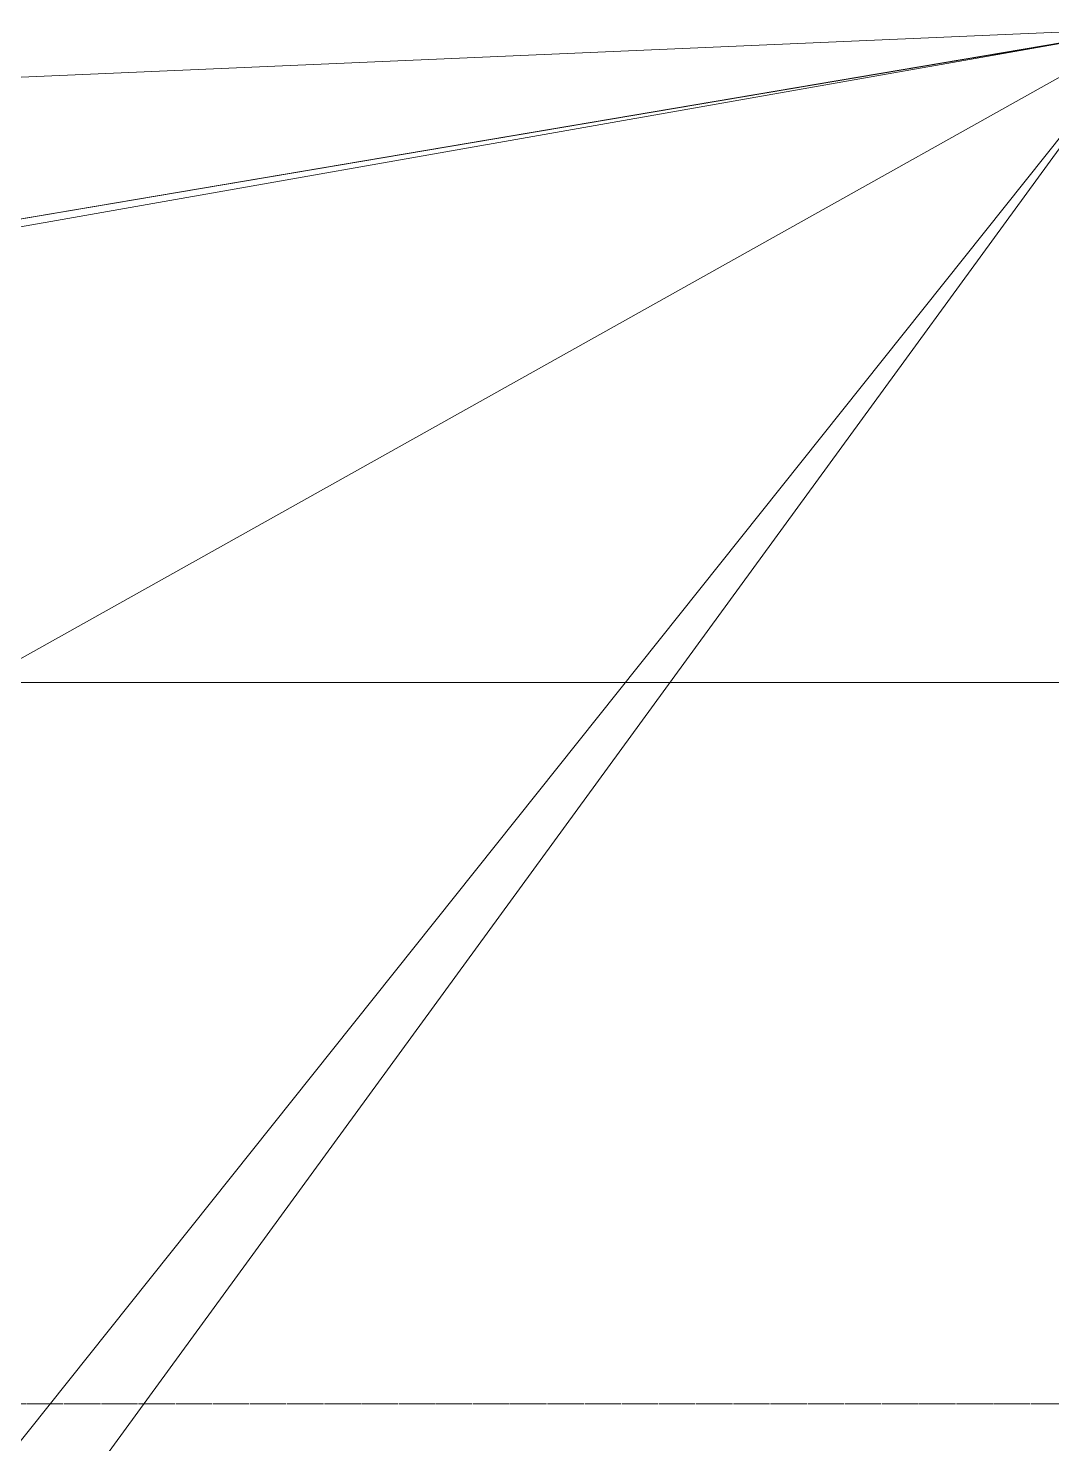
# Model space of a CAD drawing. Header units: millimetres. Extents: x -39236 to 34761, y -46566 to 21446.
# Drawn here: x 20562 to 21663, y 19923 to 21446 of the extents above; entities that cross this region are included whole.
import ezdxf

# ---------------------------------------------------------------- set-up
doc = ezdxf.new("R2010")
doc.units = ezdxf.units.MM
doc.linetypes.add('Center', pattern=[40, 10, -5, 20, -5])
for name, color, linetype, lineweight in [('A-FLOR-LEVL', 51, 'Continuous', 9), ('A-GENM', 13, 'Continuous', 9), ('C-TOPO', 7, 'Continuous', 9), ('G-IMPT', 8, 'Continuous', 9)]:
    doc.layers.add(name, color=color, linetype=linetype, lineweight=lineweight)

# ---------------------------------------------------------------- blocks, each defined once
blk = doc.blocks.new('TREE 7M - Baum_29a_dwg-394111-_3D_')
at = {"layer": 'G-IMPT'}
for p, q in [((-495.1, 0, 5510.2), (-484.5, 0, 5585.8)), ((-493.2, 0, 5314.1), (-434.1, 0, 5332.8)), ((-444, 0, 2493.3), (-482.8, 0, 2438.9)), ((-471.9, 0, 6826), (-453, 0, 6799.5)), ((-462, 0, 3260.4), (-392.7, 0, 3222.1)), ((-461.4, 0, 4747.1), (-442.5, 0, 4721.9)), ((-452.4, 0, 2999.4), (-444, 0, 3048.4)), ((-421.8, 0, 1226.6), (-436.9, 0, 1259.7)), ((-424.6, 0, 3075), (-402.4, 0, 3092.2)), ((-406.3, 0, 6212.6), (-373.8, 0, 6241.8)), ((-396.8, 0, 6759.8), (-385.6, 0, 6717.4)), ((-393.9, 0, 6101.3), (-359.7, 0, 6113.3)), ((-359.1, 0, 5034.7), (-392.6, 0, 4979)), ((-312.6, 0, 5419), (-384, 0, 5422.9)), ((-360.1, 0, 3249.9), (-337.3, 0, 3230.1)), ((-344.3, 0, 2453.6), (-308.4, 0, 2440.4)), ((-292, 0, 2162.2), (-339.6, 0, 2167.4)), ((-337.5, 0, 1478.5), (-318.4, 0, 1522.2)), ((-316.7, 0, 3663.4), (-329.2, 0, 3617)), ((-292.3, 0, 6031.2), (-268.1, 0, 6006.1)), ((-291.2, 0, 5560.8), (-244.9, 0, 5558.2)), ((-193.6, 0, 3729.8), (-182.5, 0, 3695.4)), ((-183.7, 0, 5929.3), (-164.6, 0, 5896.2)), ((-173, 0, 4161.8), (-157.9, 0, 4126)), ((-172.4, 0, 6207.6), (-140, 0, 6244.7)), ((-172.2, 0, 3393.3), (-147.4, 0, 3331)), ((-157.2, 0, 6006.2), (-140.4, 0, 6031.4)), ((-149.2, 0, 4078.3), (-135.4, 0, 4043.9)), ((-63.4, 0, 5443.2), (-116.2, 0, 5443.1)), ((-90.2, 0, 5787.6), (-43.3, 0, 5827.4)), ((-85.2, 0, 6528.3), (-38, 0, 6548.3)), ((-84.2, 0, 3099.2), (-45.8, 0, 3096.6)), ((-79.2, 0, 2797.1), (-71.8, 0, 2746.8)), ((-70.8, 0, 1970.3), (-74.3, 0, 1939.9)), ((-52.2, 0, 3161.5), (-22.5, 0, 3127.1)), ((-21.3, 0, 5938.8), (9.7, 0, 5899.1)), ((32.8, 0, 3454.5), (72.6, 0, 3447.9)), ((93.8, 0, 3923.6), (41.7, 0, 3956.7)), ((57.1, 0, 6789.5), (124.7, 0, 6773.7)), ((111, 0, 6405.3), (71.3, 0, 6329.8)), ((86.4, 0, 4053.4), (95, 0, 4012.4)), ((121.4, 0, 5936.3), (93.2, 0, 5883.3)), ((101.4, 0, 6185.4), (129.8, 0, 6143)), ((174.5, 0, 2955.1), (178, 0, 2902.1)), ((184.2, 0, 6771.1), (185.4, 0, 6702.2)), ((241.2, 0, 5960.3), (325.6, 0, 5965.7)), ((321.2, 0, 1589.2), (267.1, 0, 1582.5)), ((322.8, 0, 2129.8), (291.8, 0, 2087.4)), ((313.5, 0, 2613.4), (314.3, 0, 2649.2)), ((353.1, 0, 4622.2), (314.4, 0, 4562.5)), ((344.7, 0, 6573.9), (402.7, 0, 6580.6)), ((363.9, 0, 6609.7), (451, 0, 6611.1)), ((370, 0, 3354.2), (384.9, 0, 3331.7)), ((413.1, 0, 1861), (373, 0, 1732.4)), ((387, 0, 6248), (415.5, 0, 6205.6)), ((465.5, 0, 6617.8), (407.4, 0, 6612.4)), ((435.6, 0, 5144.3), (481.7, 0, 5153.7)), ((474.3, 0, 6966.2), (531.4, 0, 6946.4)), ((475.9, 0, 4945.6), (488, 0, 4928.4)), ((501.9, 0, 4969.5), (488, 0, 4929.7)), ((503.1, 0, 4095), (525.9, 0, 4152)), ((536.7, 0, 6541), (509.4, 0, 6517.1))]:
    blk.add_line(p, q, dxfattribs=at)
for points in [[(-623.6, 0, 2648.1), (-554.4, 0, 2616.4), (-530.7, 0, 2623), (-512.8, 0, 2660.1), (-523.1, 0, 2722.4), (-522.9, 0, 2791.3), (-530.8, 0, 2946.3), (-497.6, 0, 2854.9), (-486.8, 0, 2764.8), (-491.2, 0, 2707.9), (-450.2, 0, 2627.1), (-361.8, 0, 2550.3), (-350.6, 0, 2511.9), (-286.9, 0, 2498.8), (-292.1, 0, 2570.3), (-265.4, 0, 2631.3), (-260.2, 0, 2800.9), (-267.6, 0, 2930.7), (-308.1, 0, 3063.2), (-314, 0, 3099)], [(-685.2, 0, 4060.5), (-629.9, 0, 4072.4), (-585.8, 0, 4043.3), (-526.7, 0, 4140.1)], [(-672.3, 0, 5121.8), (-611.8, 0, 4974.8), (-583.3, 0, 4932.4), (-516.1, 0, 4861), (-460.8, 0, 4789.5), (-434.1, 0, 4776.3)], [(-649.7, 0, 2307.5), (-640.7, 0, 2243.9), (-614.4, 0, 2251.9), (-582.4, 0, 2234.7), (-593.7, 0, 2198.9), (-532.7, 0, 2179.1), (-520.5, 0, 2165.9), (-460.6, 0, 2132.9), (-427.8, 0, 2148.8)], [(-492.8, 0, 5932.9), (-507.6, 0, 5868), (-555.2, 0, 5871.9), (-582.5, 0, 5926.2), (-626, 0, 5915.5), (-646.3, 0, 5949.9), (-623, 0, 5975.1)], [(-634.4, 0, 2339.3), (-599, 0, 2278.4), (-578, 0, 2282.4), (-561.6, 0, 2331.5)], [(-558.1, 0, 5164.3), (-603.9, 0, 5137.8), (-575.3, 0, 5088.8), (-590.6, 0, 5053)], [(-603.1, 0, 1967.1), (-559.7, 0, 1975.1), (-584, 0, 2010.8)], [(-592, 0, 2894.6), (-578.1, 0, 2849.5), (-590.6, 0, 2809.8)], [(-538.6, 0, 4063.3), (-572.4, 0, 4031.4), (-552, 0, 3993), (-587.6, 0, 3987.7)], [(-584.6, 0, 3486.8), (-586.4, 0, 3514.7), (-574.8, 0, 3535.9), (-556.4, 0, 3538.6)], [(-523.4, 0, 4740.4), (-517.9, 0, 4727.1), (-543.8, 0, 4699.3), (-586.1, 0, 4701.9)], [(-541.9, 0, 4660.8), (-551.6, 0, 4610.5), (-585.9, 0, 4606.5)], [(-585.4, 0, 3693.5), (-554.6, 0, 3671.1), (-539.3, 0, 3622.1), (-559.8, 0, 3582.3)], [(-584.2, 0, 6024.2), (-533.5, 0, 5993.8), (-508.7, 0, 6016.4)], [(-570.4, 0, 1426.5), (-564.8, 0, 1405.3), (-516.9, 0, 1385.5), (-515, 0, 1349.7)], [(-536.9, 0, 1796.2), (-564.2, 0, 1846.5), (-555.5, 0, 1882.3), (-506, 0, 1845.3), (-486.3, 0, 1851.9), (-501.7, 0, 1825.4), (-530.3, 0, 1796.2)], [(-562.4, 0, 3741.3), (-530.6, 0, 3736), (-526.1, 0, 3705.5), (-505.9, 0, 3683)], [(-510.9, 0, 3583.7), (-553.9, 0, 3546.5), (-513.9, 0, 3525.4)], [(-454.1, 0, 4301.9), (-480.9, 0, 4250.2), (-519.4, 0, 4260.7), (-550.4, 0, 4218.3)], [(-540, 0, 2387.2), (-494, 0, 2400.5), (-497, 0, 2420.3)], [(-476, 0, 3227.3), (-518.6, 0, 3252.4), (-506.1, 0, 3293.5), (-539.9, 0, 3338.5)], [(-530.9, 0, 6319.8), (-509.2, 0, 6284), (-536.7, 0, 6273.4)], [(-534, 0, 5224), (-507.6, 0, 5225.3), (-495.1, 0, 5189.6)], [(-522.6, 0, 4611.8), (-482.3, 0, 4573.5), (-444.4, 0, 4597.4)], [(-521.6, 0, 1430.5), (-465.9, 0, 1413.4), (-471.9, 0, 1377.6)], [(-519.7, 0, 4199.8), (-467.5, 0, 4234.3), (-449.9, 0, 4211.8)], [(-518.4, 0, 2273.2), (-484, 0, 2271.9), (-472.6, 0, 2299.8), (-433.1, 0, 2310.4), (-424.5, 0, 2270.7)], [(-371.3, 0, 3291), (-416.8, 0, 3325.4), (-445.5, 0, 3382.3), (-474.1, 0, 3355.8), (-513.7, 0, 3435.3)], [(-513.5, 0, 3579.7), (-491.7, 0, 3542.6), (-501.9, 0, 3518.7)], [(-512.9, 0, 5625.5), (-482, 0, 5599), (-494.2, 0, 5536.7)], [(-509.8, 0, 3273.6), (-512, 0, 3247.1), (-461.3, 0, 3220.7)], [(-510.6, 0, 3404.8), (-511, 0, 3349.1), (-447.6, 0, 3350.5), (-420.6, 0, 3396.9)], [(-510.2, 0, 1457), (-474.6, 0, 1459.7), (-467.1, 0, 1488.9), (-432.8, 0, 1491.6), (-430.7, 0, 1445.2)], [(-445.2, 0, 1600.2), (-505.2, 0, 1633.3), (-477.9, 0, 1662.5)], [(-500.2, 0, 2852.3), (-466.2, 0, 2877.5), (-431.6, 0, 2861.6)], [(-497.8, 0, 6314.5), (-432.9, 0, 6301.3), (-443.7, 0, 6321.2)], [(-495.8, 0, 2427), (-477.6, 0, 2448.2), (-409, 0, 2449.6), (-381.7, 0, 2397.9), (-356.7, 0, 2403.3)], [(-423.4, 0, 1478.3), (-447.1, 0, 1478.3), (-491.8, 0, 1461)], [(-479.9, 0, 3147.8), (-459.6, 0, 3195.5), (-423.8, 0, 3186.3)], [(-478, 0, 5112.8), (-419.8, 0, 5111.5), (-421.9, 0, 5078.4), (-391.5, 0, 5075.8)], [(-476.2, 0, 2201.7), (-447.3, 0, 2209.7), (-427, 0, 2181.9)], [(-470.5, 0, 5459.9), (-457.1, 0, 5448), (-472, 0, 5392.3)], [(-460.2, 0, 4113.7), (-418.9, 0, 4091.2), (-407.6, 0, 4127)], [(-459.4, 0, 2542.3), (-450.9, 0, 2507.8), (-414.9, 0, 2485.4)], [(-457.4, 0, 4582.8), (-438.6, 0, 4569.5), (-450.1, 0, 4541.7)], [(-455.9, 0, 5295.6), (-421.9, 0, 5316.9), (-414.7, 0, 5359.3), (-353.6, 0, 5340.8)], [(-451, 0, 4678.2), (-395.4, 0, 4670.3), (-396, 0, 4627.9)], [(-387.2, 0, 2892.2), (-404, 0, 2869.6), (-440.5, 0, 2841.7)], [(-435.5, 0, 4059.4), (-388.1, 0, 4070.1), (-373.5, 0, 4062.2)], [(-435.4, 0, 3489.7), (-403.1, 0, 3533.4), (-370.8, 0, 3499), (-354.6, 0, 3475.2)], [(-432.6, 0, 3883.2), (-395.8, 0, 3891.2), (-369.8, 0, 3919.1), (-327.4, 0, 3908.5), (-354.4, 0, 3867.4)], [(-431, 0, 5307.6), (-400.5, 0, 5299.7), (-373.5, 0, 5266.6), (-384.8, 0, 5232.1)], [(-367.6, 0, 1459.9), (-395.1, 0, 1449.2), (-384, 0, 1417.4), (-429.9, 0, 1397.5)], [(-423.1, 0, 3707), (-389.2, 0, 3651.4), (-427.4, 0, 3647.4)], [(-398.8, 0, 3834.2), (-390.2, 0, 3795.8), (-419.2, 0, 3793.1)], [(-417.1, 0, 3340), (-379.5, 0, 3304.2), (-336.5, 0, 3344)], [(-412.4, 0, 2978.3), (-373.2, 0, 3006.1), (-405.8, 0, 3056.4)], [(-391.2, 0, 1772.5), (-411.7, 0, 1810.9), (-381.9, 0, 1850.7)], [(-410.8, 0, 6007.2), (-378.3, 0, 6039), (-365.3, 0, 6052.3)], [(-409.5, 0, 3522.8), (-394.2, 0, 3558.6), (-327.3, 0, 3507), (-353, 0, 3460.6)], [(-398.6, 0, 4943.2), (-408.3, 0, 4890.2), (-384.3, 0, 4877)], [(-407.2, 0, 5869.4), (-356.3, 0, 5903.9), (-345.8, 0, 5825.8)], [(-395.8, 0, 4935.3), (-401.8, 0, 4895.5), (-368.6, 0, 4886.3)], [(-396.7, 0, 2347.6), (-367.5, 0, 2337), (-368, 0, 2288)], [(-379.8, 0, 2121), (-391.2, 0, 2090.5), (-347.2, 0, 2066.7), (-347.4, 0, 2081.3)], [(-388, 0, 4302), (-342.5, 0, 4268.9), (-352.7, 0, 4242.4)], [(-386, 0, 3937.6), (-322.7, 0, 3945.6), (-306.5, 0, 4003.9)], [(-374.8, 0, 1339.3), (-382, 0, 1295.5), (-348.4, 0, 1258.5)], [(-380.9, 0, 3068.4), (-354.5, 0, 3069.8), (-350.2, 0, 3048.6)], [(-373.6, 0, 4792.2), (-340.9, 0, 4809.5), (-321.7, 0, 4849.3)], [(-369.6, 0, 4386.8), (-323.3, 0, 4384.2), (-335.8, 0, 4419.9), (-305.5, 0, 4424)], [(-369.1, 0, 4198.6), (-358, 0, 4166.8), (-366.7, 0, 4129.7)], [(-365.7, 0, 2150.2), (-350.7, 0, 2117.1), (-307.3, 0, 2131.7), (-296, 0, 2089.3)], [(-360.9, 0, 6901.6), (-305.2, 0, 6891.1), (-299, 0, 6835.5)], [(-360.7, 0, 2727.9), (-356, 0, 2680.2), (-331, 0, 2684.2), (-333, 0, 2651.1)], [(-338.2, 0, 5605.8), (-359.4, 0, 5531.6), (-309.4, 0, 5544.9)], [(-275, 0, 2415.3), (-296.8, 0, 2372.9), (-349.2, 0, 2346.3), (-313.2, 0, 2329.1), (-268.6, 0, 2345.1), (-238.8, 0, 2382.2), (-288.6, 0, 2358.3), (-289.2, 0, 2394.1)], [(-326.1, 0, 3834.3), (-340.3, 0, 3814.4), (-303.4, 0, 3818.4), (-308.2, 0, 3785.3)], [(-317.1, 0, 3363.9), (-339.9, 0, 3304.3), (-297.3, 0, 3289.8), (-300.6, 0, 3246)], [(-302.6, 0, 1687.8), (-338.6, 0, 1624.2), (-305.4, 0, 1612.3), (-280.3, 0, 1617.6)], [(-283.4, 0, 6289.6), (-286.9, 0, 6261.8), (-335.9, 0, 6269.6)], [(-319.6, 0, 5359.4), (-288.7, 0, 5329), (-298.4, 0, 5277.3), (-335.3, 0, 5273.2)], [(-297, 0, 6074.9), (-335, 0, 6057.6), (-321.1, 0, 6012.6)], [(-317.1, 0, 1846.8), (-265.2, 0, 1739.6), (-231.7, 0, 1621), (-225.4, 0, 1472.4), (-234.4, 0, 1316.9), (-200.4, 0, 1254.7), (-159, 0, 1102.6), (-155.8, 0, 881.3), (-146.4, 0, 598.3), (-136.6, 0, 411.3), (-126.7, 0, 303.1), (-143.9, 0, 149.7), (-132.1, 0, 0), (132.1, 0, 0), (125.5, 0, 234.8), (123.8, 0, 423), (121.8, 0, 623.1), (144.6, 0, 678.7), (119.9, 0, 739.7), (113, 0, 1001.4), (113, 0, 1146.8), (110.9, 0, 1280.2), (104.8, 0, 1333.2), (155.7, 0, 1451.2), (220.9, 0, 1581.1), (291.2, 0, 1725.7), (395.7, 0, 1957.7), (454.4, 0, 2078.3), (471.1, 0, 2108.8), (481.7, 0, 2104.8)], [(-315.4, 0, 4144.4), (-278, 0, 4121.9), (-268.1, 0, 4079.5)], [(-223, 0, 5507.9), (-243.4, 0, 5466.8), (-303.8, 0, 5441.6)], [(-300.5, 0, 3159.9), (-275.1, 0, 3142.7), (-272.1, 0, 3038.1), (-234.7, 0, 2933.4), (-228.9, 0, 2823.5), (-208.9, 0, 2734.7), (-217.3, 0, 2684.3)], [(-297.1, 0, 6721.5), (-236.8, 0, 6665.9), (-256.1, 0, 6714.9)], [(-295.5, 0, 4781.7), (-260, 0, 4792.4), (-227.3, 0, 4732.8)], [(-288.8, 0, 5338.2), (-259, 0, 5293.2), (-291.9, 0, 5283.9)], [(-291.5, 0, 4055.6), (-196.4, 0, 4058.4), (-185.1, 0, 4016)], [(-288.1, 0, 3933.7), (-246.4, 0, 3962.9), (-240.7, 0, 3941.7), (-177.2, 0, 3933.9)], [(-256.4, 0, 4413.4), (-236, 0, 4379), (-278.5, 0, 4388.2), (-275.1, 0, 4345.8)], [(-272.6, 0, 3312.3), (-246.4, 0, 3325.6), (-206.5, 0, 3309.8), (-209, 0, 3377.3)], [(-269.1, 0, 6224.7), (-242.3, 0, 6283), (-210.2, 0, 6259.2)], [(-266.8, 0, 3760.2), (-170.5, 0, 3770.9), (-155.6, 0, 3748.4)], [(-226, 0, 4489), (-265.6, 0, 4488.9), (-266.6, 0, 4470.4)], [(-262.7, 0, 5037.5), (-265.6, 0, 4809.6), (-250.1, 0, 4833.5), (-199.1, 0, 4860), (-164.3, 0, 4833.6)], [(-265.3, 0, 4152.4), (-231.6, 0, 4110), (-193.6, 0, 4126)], [(-227.6, 0, 2423.3), (-249.8, 0, 2410), (-229.7, 0, 2391.5)], [(-235.8, 0, 5648.3), (-201.3, 0, 5637.8), (-188.2, 0, 5644.4)], [(-227, 0, 3187.8), (-231.4, 0, 3133.5), (-217.4, 0, 3165.3)], [(-224.6, 0, 2159.6), (-230.6, 0, 2123.9), (-209.3, 0, 2113.3)], [(-228.7, 0, 3773.5), (-195.1, 0, 3737.7), (-166.5, 0, 3765.6), (-142.4, 0, 3749.7)], [(-227.8, 0, 4361.8), (-212.4, 0, 4384.3), (-197.5, 0, 4365.8)], [(-225.3, 0, 3247.5), (-191.3, 0, 3267.4), (-140.5, 0, 3229), (-115.6, 0, 3244.9), (-119, 0, 3206.5), (-78.5, 0, 3234.4)], [(-213.2, 0, 2912.2), (-204.2, 0, 3006.3), (-134.8, 0, 3128.3)], [(-103.2, 0, 3131), (-159, 0, 2991.8), (-164.9, 0, 2867.3), (-198, 0, 2794.3)], [(-188.7, 0, 4789.8), (-194.9, 0, 4765.9), (-140.4, 0, 4750.1)], [(-108.4, 0, 3608), (-107.9, 0, 3577.5), (-150.4, 0, 3593.4), (-130.2, 0, 3568.2), (-188.3, 0, 3566.8), (-133.8, 0, 3544.4), (-116.1, 0, 3516.6)], [(-112.8, 0, 4434.8), (-139.2, 0, 4432.1), (-146.4, 0, 4467.9), (-167.7, 0, 4401.6), (-176.5, 0, 4453.3)], [(-174.8, 0, 4432.1), (-109.8, 0, 4414.9), (-107.7, 0, 4445.4)], [(-155.9, 0, 5769), (-171.9, 0, 5698.8), (-140.4, 0, 5706.8)], [(-166.7, 0, 4336.7), (-165.7, 0, 4277.1), (-142, 0, 4286.4), (-138.6, 0, 4238.7)], [(-163.8, 0, 4326.1), (-165.2, 0, 4247.9), (-149.7, 0, 4271.8), (-147.8, 0, 4233.3)], [(-116.3, 0, 4725), (-123.7, 0, 4697.1), (-163.1, 0, 4679.9), (-132, 0, 4636.2)], [(-152.5, 0, 2759.9), (-156.1, 0, 2733.4), (-120.2, 0, 2718.9)], [(-71.5, 0, 2408.9), (-49.1, 0, 2495.1), (-27, 0, 2518.9), (-59.1, 0, 2541.4), (-145.9, 0, 2599.6), (-104.6, 0, 2574.5), (-91.8, 0, 2599.7)], [(-130.3, 0, 5256.3), (-79.3, 0, 5290.8), (-20.1, 0, 5300.1), (16.7, 0, 5312.1)], [(-127, 0, 5860.5), (-83.2, 0, 5847.3), (-126, 0, 5799.5)], [(-126.4, 0, 6623.7), (-79.9, 0, 6607.8), (-30.1, 0, 6627.8)], [(-125.3, 0, 2149.2), (-96.7, 0, 2178.3), (-86.8, 0, 2215.5), (-66.8, 0, 2285.7), (-52.6, 0, 2227.4), (-21.7, 0, 2195.7), (-22.7, 0, 2254), (-37.6, 0, 2275.1), (-11.1, 0, 2271.2), (3.6, 0, 2341.4), (-15.2, 0, 2358.6)], [(-124.6, 0, 5392.8), (-88.3, 0, 5355.7), (-101.4, 0, 5268.2)], [(-110.3, 0, 4201.6), (-71.5, 0, 4256), (-35.7, 0, 4244.1), (-25.9, 0, 4294.4)], [(-93.6, 0, 4151.3), (-110, 0, 4103.5), (-101.5, 0, 4070.4)], [(-109.4, 0, 3509.9), (-70.1, 0, 3528.5), (-73.2, 0, 3555)], [(59.8, 0, 5426.1), (84.5, 0, 5370.5), (63.3, 0, 5369.1), (42, 0, 5302.9), (13, 0, 5219.3), (-10.8, 0, 5222), (-54.3, 0, 5131.8), (-108.5, 0, 5216.5), (-91.8, 0, 5243.1)], [(-105.1, 0, 5489.5), (-80.8, 0, 5460.4), (-66.5, 0, 5473.6)], [(-104.4, 0, 6088.4), (-70.6, 0, 6044.7), (-50.1, 0, 6083.2)], [(-16.4, 0, 4277.2), (-34.1, 0, 4230.8), (-74.1, 0, 4253.3), (-99.7, 0, 4199)], [(-51.8, 0, 3458.3), (-88.7, 0, 3455.6), (-98.4, 0, 3400), (-68.7, 0, 3361.6), (-78.7, 0, 3331.1), (-40.1, 0, 3310)], [(-42.8, 0, 5395.5), (-58.1, 0, 5363.7), (-82.5, 0, 5322.6), (-95.8, 0, 5329.2)], [(-48.6, 0, 6072.6), (-88.3, 0, 6076.5), (-61.5, 0, 6048.7)], [(-53.6, 0, 2126.7), (-52.8, 0, 2158.5), (-87.6, 0, 2186.3)], [(-79.2, 0, 1994.2), (-86.1, 0, 1934.6), (-71.9, 0, 1951.8), (-27, 0, 1955.8), (-25.1, 0, 1920.1), (-60.1, 0, 1880.3), (-50.7, 0, 1872.3)], [(-78.2, 0, 3617.3), (-54, 0, 3593.5), (5.4, 0, 3597.5), (5, 0, 3620.1)], [(-72.7, 0, 2725.6), (-66.9, 0, 2689.8), (-66.7, 0, 2680.5)], [(-67.2, 0, 2550.7), (-33, 0, 2560), (-39.2, 0, 2614.3), (-21.2, 0, 2566.7), (69, 0, 2540.3), (37.5, 0, 2528.3), (-2, 0, 2521.6)], [(-66.6, 0, 6438.2), (-48.4, 0, 6459.5), (-2.1, 0, 6456.9)], [(-63.3, 0, 4478.6), (-35, 0, 4445.5), (-18.9, 0, 4425.6)], [(-6.2, 0, 3980.4), (-13.5, 0, 3938), (-61.8, 0, 3907.5)], [(-61.4, 0, 3642.5), (-27.1, 0, 3643.9), (-44.9, 0, 3680.9)], [(-60.6, 0, 5676.4), (-54.8, 0, 5644.6), (-33.6, 0, 5640.6)], [(-46.9, 0, 5326.6), (16.4, 0, 5330.6), (19.6, 0, 5300.2)], [(-44.7, 0, 3907.5), (-18, 0, 3971.2), (-12.2, 0, 3939.4)], [(1.7, 0, 3100.7), (-35.7, 0, 3042.3), (-15.6, 0, 3027.8), (-1.7, 0, 2984.1), (15.5, 0, 2985.4)], [(-19.2, 0, 2762.8), (-24.8, 0, 2785.3), (-14.7, 0, 2814.4), (6.7, 0, 2797.2), (36.5, 0, 2831.7), (62.2, 0, 2797.3)], [(2.5, 0, 5777.2), (23.2, 0, 5718.9), (-20.6, 0, 5733.4)], [(17.6, 0, 5179.6), (-20.2, 0, 5068.3), (-15.5, 0, 5021.9), (13.5, 0, 4947.7)], [(69, 0, 2544.2), (41.3, 0, 2541.6), (35.2, 0, 2511.1), (-9.6, 0, 2503.1)], [(-1.7, 0, 3703.5), (18.6, 0, 3678.4), (68, 0, 3722.2), (59.3, 0, 3689)], [(-1.7, 0, 6346.9), (12.5, 0, 6292.6), (36.5, 0, 6357.5)], [(0.7, 0, 2680.6), (18.1, 0, 2664.8), (58.8, 0, 2678.1), (83, 0, 2651.6)], [(44.8, 0, 1447.1), (3.2, 0, 1482.8), (18.3, 0, 1610.1), (18, 0, 1708.1), (23.7, 0, 1841.9), (69.5, 0, 1949.3), (58.5, 0, 1979.8)], [(105.1, 0, 5479.2), (73.2, 0, 5491), (30.2, 0, 5453.9), (6.3, 0, 5382.3)], [(137.8, 0, 1573.1), (72.6, 0, 1440.5), (22.1, 0, 1301.3), (25.2, 0, 1273.5), (10.5, 0, 1125.1)], [(15.1, 0, 3967.2), (56.1, 0, 3967.3), (75.2, 0, 3928.9), (98.7, 0, 3944.8)], [(17.9, 0, 3559.1), (57.8, 0, 3543.3), (57.1, 0, 3502.2), (99.2, 0, 3514.2)], [(24.1, 0, 6548.3), (81.3, 0, 6525.9), (67.4, 0, 6486.1), (111.7, 0, 6520.6)], [(26.2, 0, 2732.3), (59.7, 0, 2707.2), (82.8, 0, 2744.3), (105, 0, 2682.1)], [(42.9, 0, 3005.3), (85.9, 0, 3038.5), (80.2, 0, 3065)], [(60.3, 0, 5555.9), (69.2, 0, 5497.7), (114.8, 0, 5530.8), (164.4, 0, 5570.6)], [(63.5, 0, 5517.5), (108, 0, 5545.4), (180.4, 0, 5561.4)], [(64.5, 0, 5618.2), (71.9, 0, 5571.9), (99.2, 0, 5599.7), (127.2, 0, 5585.2)], [(151.2, 0, 2365.5), (105, 0, 2360.1), (75.5, 0, 2308.4), (84.4, 0, 2246.1), (79.8, 0, 2210.4), (69, 0, 2138.8), (99.6, 0, 2130.9), (125.3, 0, 2174.6), (168.5, 0, 2193.2), (186.5, 0, 2227.7), (171.4, 0, 2181.3), (196.1, 0, 2125.7), (235.6, 0, 2129.7)], [(124.9, 0, 4681.5), (97.6, 0, 4656.3), (74.2, 0, 4631.1)], [(122.1, 0, 4130.3), (76.5, 0, 4093.2), (130, 0, 4052.2), (134.9, 0, 4074.7)], [(83.2, 0, 3761.9), (120.6, 0, 3740.8), (170.2, 0, 3776.6)], [(99.3, 0, 2544.3), (84.1, 0, 2586.7), (115.6, 0, 2597.3), (104.6, 0, 2623.8), (173.3, 0, 2625.2)], [(112.1, 0, 4176.7), (87.5, 0, 4143.5), (87.3, 0, 4077.3), (129.8, 0, 4060.1), (138.7, 0, 4081.3)], [(89.3, 0, 3792.4), (107, 0, 3763.3), (144, 0, 3763.3)], [(112.3, 0, 1840.7), (92, 0, 1786.4), (124.7, 0, 1805), (128.3, 0, 1752), (159.1, 0, 1721.5)], [(95.3, 0, 3670.5), (124.5, 0, 3661.3), (117.6, 0, 3601.6)], [(123.5, 0, 3565.9), (150.7, 0, 3518.2), (96.3, 0, 3532.7), (115.9, 0, 3461.2), (162, 0, 3471.8), (168.4, 0, 3401.6), (215.1, 0, 3456)], [(137.5, 0, 3914.4), (106.2, 0, 3891.8), (109.6, 0, 3842.8), (124.5, 0, 3822.9)], [(106.6, 0, 6433.2), (145.1, 0, 6417.3), (175, 0, 6446.5)], [(177.3, 0, 2463.5), (167.5, 0, 2498), (153.6, 0, 2540.4), (154.2, 0, 2503.3), (135.9, 0, 2491.3), (106.8, 0, 2415.8)], [(107, 0, 4884.2), (157.4, 0, 4872.4), (180.4, 0, 4917.4), (214.5, 0, 4933.4)], [(107.5, 0, 4612.6), (118.7, 0, 4572.9), (113.1, 0, 4354.2), (180.3, 0, 4443.1), (214.6, 0, 4447.1)], [(175.5, 0, 1769.2), (150.2, 0, 1705.6), (109.3, 0, 1697.6)], [(126.4, 0, 5308.3), (114.3, 0, 5403.6), (111.1, 0, 5436.8)], [(141.7, 0, 4784.9), (116.1, 0, 4730.5), (173.5, 0, 4694.8)], [(118.8, 0, 1925.5), (121.9, 0, 1897.7), (177.6, 0, 1883.2), (174.4, 0, 1838.1)], [(119.7, 0, 3711.6), (155.5, 0, 3705), (182.7, 0, 3660), (199.6, 0, 3596.4), (219.6, 0, 3503.7), (234.2, 0, 3417.6), (289.4, 0, 3275.9)], [(150.4, 0, 6980.4), (154.7, 0, 6956.6), (194.8, 0, 6932.8), (120.6, 0, 6942)], [(121.7, 0, 3114.1), (138.1, 0, 3075.6), (176.7, 0, 3062.4)], [(138.2, 0, 2031.5), (142.8, 0, 1993.1), (122.2, 0, 1958.7)], [(123.3, 0, 3177.7), (162.1, 0, 3147.2), (166.7, 0, 3107.5)], [(140.5, 0, 4778.3), (128.2, 0, 4721.3), (180.1, 0, 4700.1)], [(129.2, 0, 4661.7), (129.7, 0, 4629.9), (165.4, 0, 4628.6), (172.8, 0, 4579.6)], [(132.9, 0, 3715.6), (163.5, 0, 3698.4), (132.5, 0, 3656)], [(138.8, 0, 1831.5), (162.3, 0, 1848.7), (193.1, 0, 1824.9), (201.8, 0, 1856.7)], [(149.1, 0, 5136), (179.7, 0, 5120.2), (165, 0, 4970.4), (157.8, 0, 4928)], [(154.5, 0, 2727.2), (149.6, 0, 2703.3), (170.9, 0, 2690.1), (161.4, 0, 2629.1)], [(161.9, 0, 3877.3), (157, 0, 3853.4), (187.8, 0, 3827)], [(239, 0, 4810.2), (225.1, 0, 4852.6), (208.7, 0, 4804.9), (157.3, 0, 4799.5)], [(240.2, 0, 2013.1), (215.5, 0, 1987.9), (160.2, 0, 1978.6), (179.5, 0, 1926.9)], [(164.1, 0, 3184.3), (197.2, 0, 3181.7), (205.7, 0, 3146)], [(166.8, 0, 3902.5), (191.9, 0, 3901.2), (204.9, 0, 3911.8)], [(222.1, 0, 4229.8), (177.8, 0, 4195.3), (183.8, 0, 4150.3)], [(252.8, 0, 1892.6), (257.8, 0, 1825), (218.2, 0, 1748.1), (178.6, 0, 1661.9), (185.6, 0, 1642.1)], [(211.7, 0, 4224.5), (183.2, 0, 4191.3), (190.3, 0, 4155.6)], [(184.7, 0, 3535.5), (204.8, 0, 3520.9), (185.6, 0, 3483.8)], [(189.3, 0, 6862.6), (216.5, 0, 6818.9), (233.1, 0, 6848), (266.2, 0, 6848.1)], [(212.6, 0, 4647.2), (194.7, 0, 4612.7), (274, 0, 4610.2)], [(259.5, 0, 3167.2), (260.3, 0, 3118.2), (221.2, 0, 3087.7), (197.2, 0, 3098.2)], [(242.2, 0, 3253.3), (206.2, 0, 3274.5), (197.6, 0, 3237.4), (201.1, 0, 3183)], [(235.9, 0, 5561.5), (199.2, 0, 5541.5), (218, 0, 5440.9), (245, 0, 5410.4), (280.2, 0, 5437), (317, 0, 5527.1), (279.7, 0, 5546.9)], [(207.4, 0, 2959.1), (257.5, 0, 2967.1), (257.2, 0, 2907.5)], [(223, 0, 2495.4), (207.6, 0, 2545.7), (226.4, 0, 2609.4), (236.7, 0, 2627.9), (254.2, 0, 2604.1), (262.9, 0, 2638.5), (298.1, 0, 2670.4), (360.3, 0, 2661.2)], [(213, 0, 4065.5), (228.3, 0, 4017.8), (256.8, 0, 4053.6), (265, 0, 4114.6), (247.2, 0, 4154.3)], [(259, 0, 6404.2), (213.6, 0, 6349.8), (245.5, 0, 6339.2)], [(256.4, 0, 4154.3), (275.7, 0, 4108), (259.2, 0, 4066.9), (228, 0, 4033.7), (219.3, 0, 4081.4)], [(232.9, 0, 2855.8), (224.5, 0, 2802.8), (258.9, 0, 2800.2)], [(236.1, 0, 2903.5), (266.7, 0, 2887.7), (260.6, 0, 2861.1)], [(244.6, 0, 3751.5), (263.4, 0, 3812.5), (299.7, 0, 3771.5)], [(249.1, 0, 1556), (291.4, 0, 1549.4), (293.3, 0, 1519), (313.8, 0, 1557.4)], [(251.4, 0, 3819.1), (250.1, 0, 3735.6), (284.7, 0, 3640.3), (301.1, 0, 3604.5), (292.8, 0, 3550.2), (323.7, 0, 3436.3), (350.6, 0, 3331.6), (343.6, 0, 3274.6), (413.9, 0, 3257.5)], [(315.1, 0, 5081.9), (285.1, 0, 5058), (301.7, 0, 5011.7), (272.6, 0, 5014.3), (251.3, 0, 4945.4), (266.9, 0, 4880.4)], [(277.3, 0, 2328.5), (272.6, 0, 2290.1), (295.4, 0, 2270.2), (270.3, 0, 2193.4), (252.1, 0, 2170.8)], [(314.1, 0, 3702.6), (300.3, 0, 3657.5), (263.1, 0, 3666.7)], [(323.6, 0, 2726.1), (288.2, 0, 2707.5), (265.5, 0, 2720.7)], [(266.4, 0, 5709.9), (310.6, 0, 5757.6), (311.2, 0, 5719.2)], [(267.5, 0, 4761.2), (323, 0, 4765.2), (328.8, 0, 4811.6), (290.1, 0, 4832.8)], [(269.9, 0, 4700.3), (296.8, 0, 4671.1), (304.5, 0, 4685.7), (348.6, 0, 4655.3)], [(286.5, 0, 4814.2), (318.4, 0, 4803.7), (319.4, 0, 4742.7), (273, 0, 4753.3)], [(360.6, 0, 2644), (315.3, 0, 2666.4), (273.2, 0, 2655.8), (285.6, 0, 2626.6)], [(418.8, 0, 3121), (374.4, 0, 3089.2), (391.1, 0, 3033.6), (317.3, 0, 3028.2), (277.1, 0, 3061.2)], [(279.7, 0, 5705.9), (313.8, 0, 5642.4), (300.1, 0, 5593.3)], [(329.9, 0, 5548.3), (306.3, 0, 5454.2), (280.4, 0, 5423.7), (290.7, 0, 5282), (282, 0, 5246.2), (319.3, 0, 5230.3), (346.7, 0, 5246.2), (377, 0, 5336.4), (420, 0, 5369.6)], [(280.4, 0, 3742.3), (311.3, 0, 3710.5), (325.7, 0, 3718.5), (345.8, 0, 3702.6)], [(281.5, 0, 4958.6), (310.6, 0, 4953.4), (290.1, 0, 4917.6)], [(302.2, 0, 2019.8), (288.5, 0, 2049), (312.1, 0, 2056.9)], [(291.5, 0, 2825.4), (290.8, 0, 2787), (317.4, 0, 2777.7)], [(324.3, 0, 3644.3), (332.7, 0, 3616.5), (381.7, 0, 3608.6), (359.4, 0, 3598), (356.4, 0, 3538.3), (307.9, 0, 3514.4)], [(403.4, 0, 4613), (350.8, 0, 4517.5), (311.1, 0, 4524.1)], [(319.9, 0, 2466.4), (397.7, 0, 2394.9), (417.5, 0, 2394.9), (426.5, 0, 2413.5)], [(323.2, 0, 3066.6), (349.9, 0, 3128.9), (323.3, 0, 3142.1)], [(377.6, 0, 2094.1), (349.6, 0, 2107.3), (356.9, 0, 2066.3), (337.6, 0, 2037.1)], [(339.3, 0, 4738.8), (341.2, 0, 4701.7), (379, 0, 4732.2)], [(354, 0, 6248), (346.6, 0, 6298.3), (374, 0, 6318.2)], [(351.7, 0, 2462.4), (369.3, 0, 2433.3), (422.9, 0, 2467.8), (461.6, 0, 2444), (459.4, 0, 2416.2)], [(402.6, 0, 3460.2), (370.4, 0, 3490.7), (353.9, 0, 3448.2), (370.3, 0, 3416.5)], [(406, 0, 3812.7), (418.6, 0, 3769), (400.4, 0, 3751.7), (443.5, 0, 3705.4), (443.9, 0, 3678.9), (400.4, 0, 3673.5), (355.1, 0, 3700)], [(364.2, 0, 3387.3), (414.3, 0, 3394), (457.4, 0, 3423.2), (466.6, 0, 3505.3), (486.8, 0, 3561), (487.1, 0, 3624.6), (498.4, 0, 3659.1), (496, 0, 3725.3), (460, 0, 3743.8)], [(368.1, 0, 5796.1), (386.8, 0, 5780.3), (445.7, 0, 5813.5), (448.1, 0, 5751.2)], [(410.1, 0, 5650.4), (374.4, 0, 5573.6), (420.1, 0, 5606.7), (450.8, 0, 5585.6)], [(449.3, 0, 3510.6), (432.6, 0, 3481.5), (458.9, 0, 3409.9), (376.1, 0, 3387.3)], [(384.8, 0, 5182.7), (403.9, 0, 5222.5), (425.6, 0, 5189.4)], [(425.6, 0, 4146.6), (455.4, 0, 4105.6), (437.4, 0, 4072.4), (398.1, 0, 4052.5), (392.3, 0, 4004.8), (418.6, 0, 4011.4), (439.2, 0, 3966.4), (476.2, 0, 3966.5)], [(404.3, 0, 3916), (406.4, 0, 3868.3), (462, 0, 3865.7)], [(409.4, 0, 5531.2), (407.4, 0, 5491.4), (458.6, 0, 5353.7)], [(408.3, 0, 3594), (450.6, 0, 3594.1), (456.1, 0, 3582.2)], [(412.9, 0, 1716.5), (455.5, 0, 1695.4), (477, 0, 1668.9), (487.9, 0, 1732.5)], [(415.8, 0, 4660.7), (443.9, 0, 4638.2), (447.5, 0, 4582.5)], [(418.7, 0, 1682.1), (469, 0, 1674.2), (462.1, 0, 1614.6)], [(427, 0, 6865.5), (423.7, 0, 6825.7), (479.3, 0, 6821.8)], [(496.4, 0, 4262), (483.3, 0, 4175.8), (424.8, 0, 4198.3)], [(449.8, 0, 3799.5), (474.1, 0, 3769), (432.6, 0, 3726.6), (472.3, 0, 3718.7)], [(442.8, 0, 5107.2), (437, 0, 5139), (460.7, 0, 5145.7)], [(477.5, 0, 4122.8), (453.1, 0, 4084.3), (456.5, 0, 4039.3), (498.6, 0, 4048.6)], [(460.8, 0, 5461), (504.9, 0, 5510.1), (488.1, 0, 5565.7), (503.8, 0, 5575)], [(460.9, 0, 1925.9), (490.6, 0, 1890.2), (461, 0, 1838.5), (498, 0, 1837.2)], [(511.8, 0, 5568.4), (509.1, 0, 5495.5), (468.8, 0, 5457.1)], [(514.5, 0, 4527), (485.3, 0, 4451.4), (507.5, 0, 4467.3), (558, 0, 4450.2), (526.4, 0, 4362.7), (562.2, 0, 4356.1), (580.1, 0, 4389.3), (624.7, 0, 4413.2), (699.3, 0, 4450.3), (732.1, 0, 4468.9), (738.1, 0, 4503.4), (745, 0, 4483.5), (816.6, 0, 4466.4), (825.7, 0, 4475.7), (810.5, 0, 4439.9), (820.2, 0, 4412.1), (855.9, 0, 4410.8)], [(512.2, 0, 1861.1), (487.6, 0, 1829.2), (492.3, 0, 1784.2)], [(493.5, 0, 6518.4), (526, 0, 6554.2), (517.5, 0, 6587.3)], [(517, 0, 3093.3), (499.9, 0, 3008.5), (511.1, 0, 2889.3), (514.4, 0, 2848.2), (494.2, 0, 2793.9), (508.3, 0, 2735.6), (495.9, 0, 2611), (528.9, 0, 2767.4), (516.5, 0, 2800.5), (546, 0, 2853.5), (587.9, 0, 2958.3)], [(512.4, 0, 4970.8), (494.3, 0, 4950.9), (494.8, 0, 4917.8)], [(522.2, 0, 1657), (523, 0, 1688.8), (508.2, 0, 1704.7)]]:
    blk.add_polyline3d(points, dxfattribs=at)
blk = doc.blocks.new('TREE 7M - TREE 7M-394112-_3D_')
blk.add_blockref('TREE 7M - Baum_29a_dwg-394111-_3D_', (10.2, 0))

msp = doc.modelspace()

# ---------------------------------------------------------------- linework, layer by layer
at = {"layer": 'A-FLOR-LEVL', "linetype": 'Center'}
for p, q in [((65.9, 19966.5), (24734.9, 19966.5)), ((65.9, 19966.5, 3000), (24734.9, 19966.5, 3000)), ((65.9, 19966.5, 5780), (24734.9, 19966.5, 5780)), ((24734.9, 19966.5, -2040), (65.9, 19966.5, -2040)), ((24734.9, 19966.5, 6700), (65.9, 19966.5, 6700)), ((24734.9, 19966.5, 8830.1), (65.9, 19966.5, 8830.1))]:
    msp.add_line(p, q, dxfattribs=at)

# ---------------------------------------------------------------- block references
at = {"layer": 'A-GENM'}
msp.add_blockref('TREE 7M - TREE 7M-394112-_3D_', (21138.9, 20742.5, -500), dxfattribs=at)

# ---------------------------------------------------------------- meshes
at = {"layer": 'C-TOPO'}
mesh = msp.add_polyface(dxfattribs=at)
corners = [(2239.4, 3143.8, 380), (2635.1, 411.6, 380), (34760.8, -1911.4, -1460), (24236.7, 17005.5, -1120), (21766.1, 21446.4, -650), (2239.4, 20601.9, 50), (2239.4, 17005.5, -260), (5600.4, 17005.5, -260), (5649.4, 17005.5, -242.5), (5649.4, 16881.3, -259.3), (5649.4, 13737.5, -196.9), (5649.4, 5994.5, -47.6), (5765.4, 5994.5, -47.6), (5802.4, 5994.5, -48.9), (5802.4, 3529.3), (4323, 3369.2, 157.8), (2239.4, 12213.4, 202.1), (24120.4, 17005.5, -1120), (24199.9, 16855.5, -1050), (24250.6, 16759.8, -1120), (29883.4, 6134.5, -1320), (29031.5, 6042.3, -1166.4), (23673.4, 5462.7, -1209.5), (23098.2, 5400.4, -1185.4), (22251, 5308.8, -1092.1), (20820.4, 5154, -900), (20820.4, 5994.5, -900), (15565.4, 5994.5, -385.7), (14690.2, 5994.5, -300), (14547.7, 5994.5, -297.1), (14392.4, 5994.5, -293.8), (14392.4, 6134.5, -293.8), (14392.4, 10751.9, -240.5), (14392.4, 10947.5, -239.6), (14402.4, 10947.5, -240.9), (14402.4, 11632.5, -237.7), (14335.6, 11632.5, -229.2), (11963.2, 11632.5, -179.8), (9844.4, 11632.5, -179.8), (9844.4, 17005.5, -160), (13989, 17005.5, -160), (20820.4, 17005.5, -160), (21450.9, 17005.5, -160), (24059.3, 17005.5, -160), (31772.2, 2762.8, -1460), (5880.4, 17005.5, -160), (5880.4, 19615.5, -160), (6040.4, 19615.5, -160), (6040.4, 19775.5, -160), (11900.4, 19775.5, -160), (11900.4, 19615.5, -160), (12290.4, 19615.5, -160), (12290.4, 19775.5, -160), (18780.4, 19775.5, -160), (18780.4, 19615.5, -160), (19100.4, 19615.5, -160), (19100.4, 19525.5, -160), (20110.4, 19525.5, -160), (20110.4, 19615.5, -160), (20430.4, 19615.5, -160), (20430.4, 19772, -160), (23469.1, 17635.5, -160), (23786.4, 17635.5, -160), (9890.3, 6134.5, -200), (9834.4, 1361.1, -200), (14690.5, -116.9, -300)]
mesh.append_faces([[corners[k] for k in face] for face in [(0, 1, 15), (14, 1, 64), (1, 14, 15), (1, 65, 64), (12, 10, 11), (63, 13, 14), (13, 10, 12), (14, 64, 63), (0, 15, 16), (63, 30, 31), (30, 63, 64), (63, 31, 37), (37, 31, 32), (38, 63, 37), (33, 36, 37), (32, 33, 37), (63, 38, 13), (64, 65, 30), (13, 38, 10), (45, 8, 9), (46, 8, 45), (5, 6, 46), (7, 46, 6), (46, 7, 8), (5, 46, 48), (9, 10, 45), (47, 45, 39), (45, 10, 39), (51, 40, 52), (39, 40, 50), (38, 39, 10), (51, 50, 40), (47, 39, 48), (48, 46, 47), (49, 50, 52), (48, 39, 49), (52, 50, 51), (5, 49, 4), (39, 50, 49), (48, 49, 5), (40, 53, 52), (47, 46, 45), (4, 49, 52), (36, 33, 35), (28, 29, 65), (28, 65, 27), (25, 65, 24), (27, 65, 25), (34, 35, 33), (26, 27, 25), (29, 30, 65), (24, 65, 23), (44, 2, 20), (23, 2, 22), (65, 2, 23), (22, 2, 44), (20, 21, 44), (22, 44, 21), (3, 19, 20), (20, 2, 3), (65, 1, 2), (54, 56, 55), (56, 54, 41), (55, 57, 58), (57, 55, 56), (56, 41, 57), (54, 55, 53), (53, 58, 60), (58, 53, 55), (59, 60, 58), (60, 59, 4), (58, 57, 59), (53, 60, 4), (57, 41, 59), (53, 40, 54), (42, 61, 59), (61, 42, 43), (4, 61, 62), (4, 59, 61), (62, 17, 3), (62, 61, 43), (3, 17, 18), (62, 3, 4), (43, 17, 62), (18, 19, 3), (42, 59, 41), (40, 41, 54), (53, 4, 52)]])

doc.saveas('drawing.dxf')
